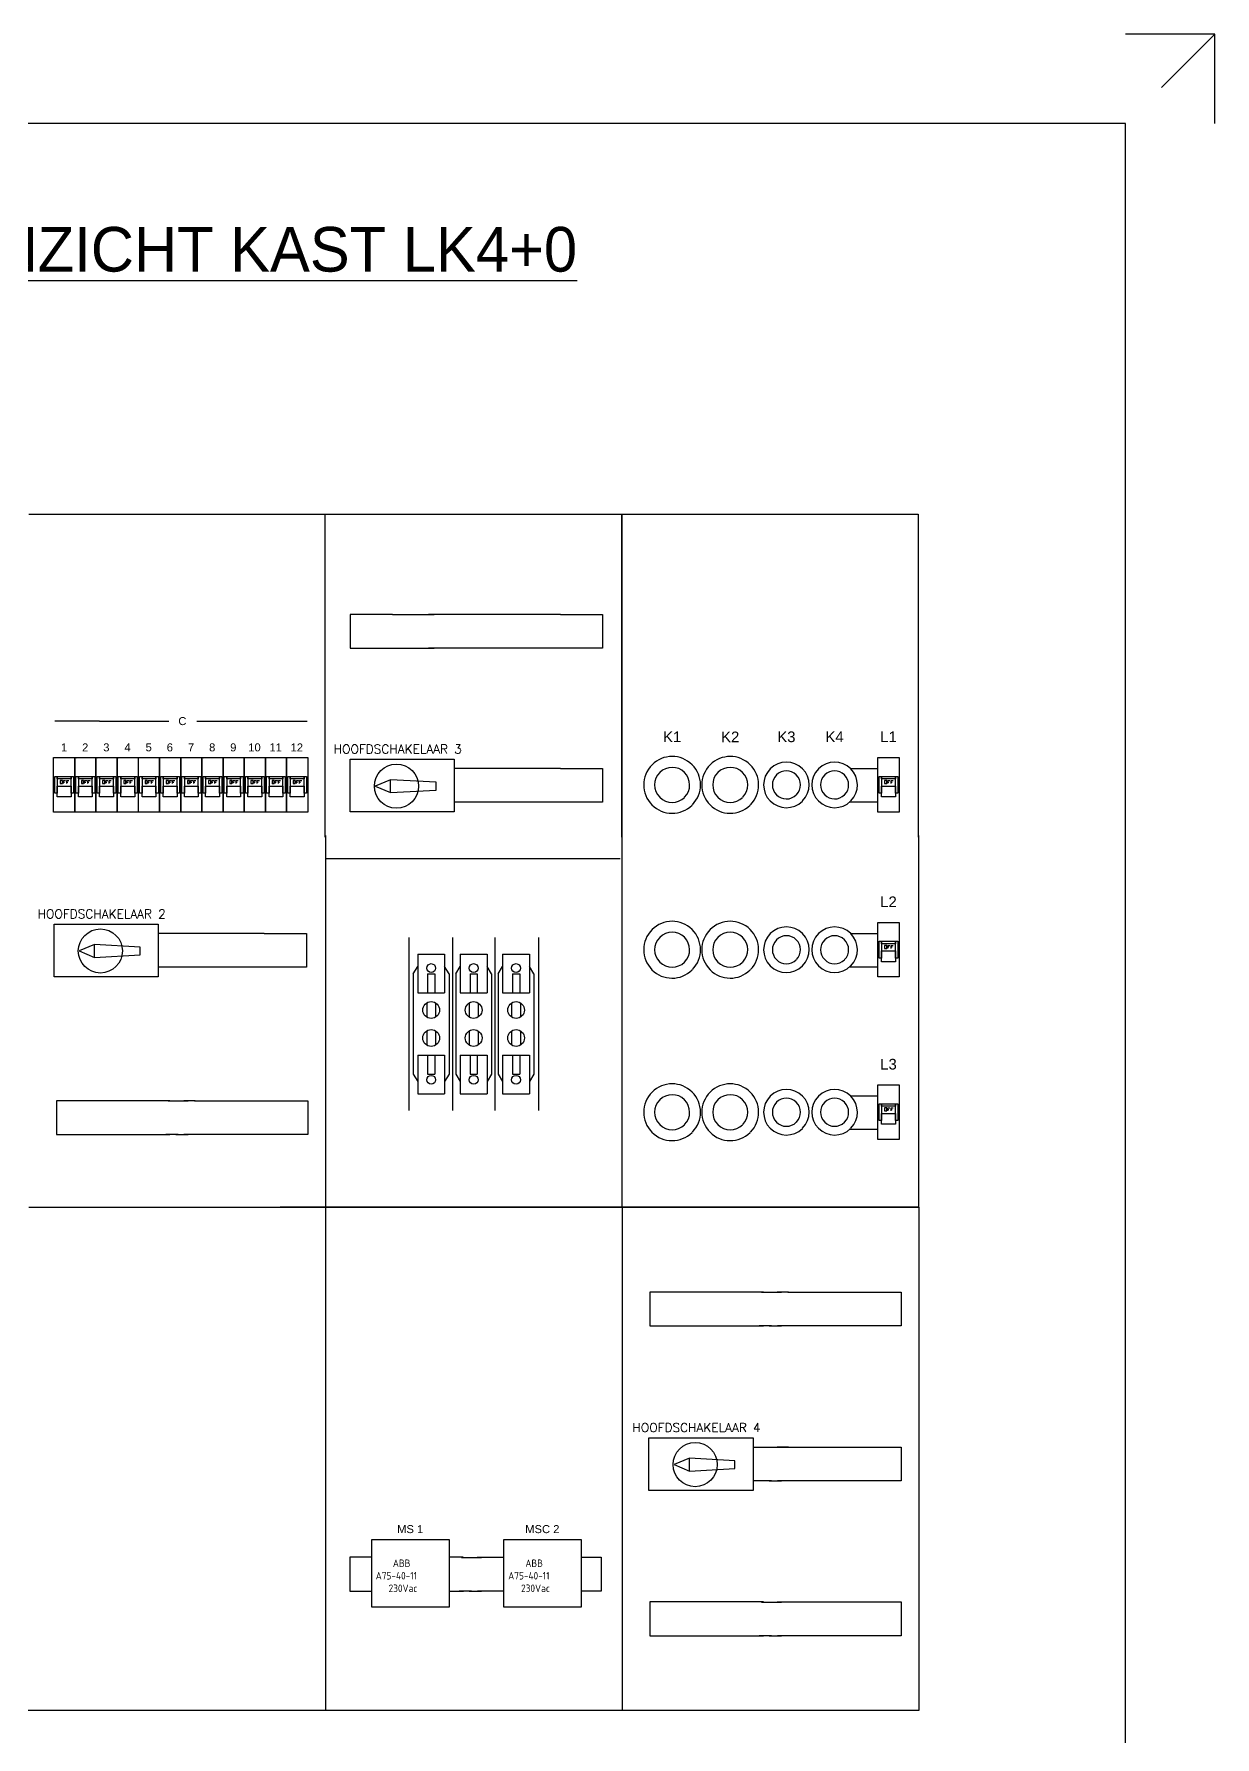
# Model space of a CAD drawing. Header units: millimetres. Extents: x 0 to 420, y 0 to 297.
# Drawn here: x 287.8 to 420, y 106.4 to 297 of the extents above; entities that cross this region are included whole.
import ezdxf
from ezdxf.enums import TextEntityAlignment as Align

# ---------------------------------------------------------------- set-up
doc = ezdxf.new("R2010")
doc.units = ezdxf.units.MM
for name, color, linetype in [('00kad018', 1, 'CONTINUOUS'), ('00kad070', 5, 'CONTINUOUS'), ('BL$2----_KADER', 7, 'CONTINUOUS'), ('KAST AANZICHT', 1, 'CONTINUOUS'), ('Kast-aanzicht', 1, 'CONTINUOUS')]:
    doc.layers.add(name, color=color, linetype=linetype)
doc.styles.add('BURO-050', font='BUROFONT.shx', dxfattribs={"height": 5})
doc.styles.add('NOOTER', font='arial.ttf')
doc.styles.add('ROMANS', font='romans', dxfattribs={"height": 2})
doc.styles.get("Standard").update_dxf_attribs({"font": 'ISOCP'})

# ---------------------------------------------------------------- blocks, each defined once
blk = doc.blocks.new('a3-windesheim-hor')
at = {"layer": '00kad018', "color": 1}
for p, q in [((420, 297), (410, 297)), ((420, 297), (414, 291)), ((420, 287), (420, 297))]:
    blk.add_line(p, q, dxfattribs=at)
at = {"layer": '00kad070', "color": 5}
for p, q in [((410, 287), (20, 287)), ((410, 10), (410, 287))]:
    blk.add_line(p, q, dxfattribs=at)

msp = doc.modelspace()

# ---------------------------------------------------------------- linework, layer by layer
at = {"layer": 'KAST AANZICHT'}
for p, q in [((287.24, 243.27), (320.42, 243.27)), ((320.42, 243.27), (353.61, 243.27)), ((320.42, 207.1), (320.42, 243.27)), ((353.61, 243.27), (353.61, 207.1)), ((353.61, 207.1), (353.61, 243.27)), ((353.61, 243.27), (386.79, 243.27)), ((386.79, 243.27), (386.79, 207.1)), ((327.93, 232.03), (332.61, 232.03)), ((336.64, 232.03), (331.96, 232.03)), ((339.64, 232.03), (334.95, 232.03)), ((342.97, 232.03), (338.28, 232.03)), ((346.73, 232.03), (342.04, 232.03)), ((327.94, 228.26), (332.61, 228.26)), ((336.63, 228.26), (331.96, 228.26)), ((339.63, 228.26), (334.95, 228.26)), ((339.97, 228.26), (335.29, 228.26)), ((342.96, 228.26), (338.28, 228.26)), ((346.72, 228.26), (342.04, 228.26)), ((295.15, 220.09), (290.15, 220.09)), ((295.15, 220.09), (302.9, 220.09)), ((306.03, 220.09), (314.15, 220.09)), ((314.15, 220.09), (318.4, 220.09)), ((339.64, 214.79), (334.95, 214.79)), ((342.97, 214.79), (338.28, 214.79)), ((346.73, 214.79), (342.04, 214.79)), ((339.63, 211.01), (334.95, 211.01)), ((342.96, 211.01), (338.28, 211.01)), ((346.72, 211.01), (342.04, 211.01)), ((320.43, 207.31), (320.43, 165.71)), ((353.62, 207.31), (353.62, 165.71)), ((386.8, 207.31), (386.8, 165.71)), ((353.43, 204.67), (320.53, 204.67)), ((306.46, 196.33), (301.78, 196.33)), ((306.49, 196.34), (301.81, 196.34)), ((309.83, 196.34), (305.14, 196.34)), ((313.59, 196.34), (308.9, 196.34)), ((306.45, 192.56), (301.78, 192.56)), ((306.48, 192.57), (301.81, 192.57)), ((309.82, 192.57), (305.14, 192.57)), ((313.58, 192.57), (308.9, 192.57)), ((302.83, 177.6), (304.1, 177.6)), ((303.8, 177.6), (305.07, 177.6)), ((305.85, 177.6), (304.58, 177.6)), ((303.95, 173.83), (302.58, 173.83)), ((303.68, 173.83), (305.06, 173.83)), ((305.97, 173.83), (304.6, 173.83)), ((287.25, 165.71), (320.43, 165.71)), ((320.43, 165.71), (315.37, 165.71)), ((353.61, 165.7), (320.42, 165.7)), ((320.43, 165.71), (320.43, 117.47)), ((320.43, 165.71), (353.62, 165.71)), ((336.89, 165.71), (331.84, 165.71)), ((353.62, 165.71), (348.56, 165.71)), ((386.79, 165.7), (353.61, 165.7)), ((353.62, 165.71), (386.8, 165.71)), ((353.64, 165.71), (353.64, 117.47)), ((386.8, 165.71), (381.74, 165.71)), ((386.87, 165.71), (386.87, 117.47)), ((369.25, 156.19), (370.52, 156.19)), ((370.23, 156.19), (371.5, 156.19)), ((372.27, 156.19), (371, 156.19)), ((320.43, 152.67), (320.43, 109.37)), ((353.64, 152.67), (353.64, 109.37)), ((386.87, 152.67), (386.87, 109.37)), ((370.38, 152.42), (369, 152.42)), ((370.11, 152.42), (371.48, 152.42)), ((372.4, 152.42), (371.02, 152.42)), ((368.3, 138.85), (371.5, 138.85)), ((369.25, 138.85), (384.89, 138.85)), ((372.27, 138.85), (371, 138.85)), ((370.38, 135.08), (368.3, 135.08)), ((370.11, 135.08), (371.48, 135.08)), ((372.4, 135.08), (371.02, 135.08)), ((335.67, 126.5), (336.94, 126.5)), ((336.65, 126.5), (337.92, 126.5)), ((338.69, 126.5), (337.42, 126.5)), ((336.8, 122.73), (335.42, 122.73)), ((336.52, 122.73), (337.9, 122.73)), ((338.81, 122.73), (337.44, 122.73)), ((369.25, 121.5), (370.52, 121.5)), ((370.23, 121.5), (371.5, 121.5)), ((372.27, 121.5), (371, 121.5)), ((370.38, 117.73), (369, 117.73)), ((370.11, 117.73), (371.48, 117.73)), ((372.4, 117.73), (371.02, 117.73)), ((320.29, 109.37), (287.11, 109.37)), ((325.83, 109.37), (297.25, 109.37)), ((353.18, 109.37), (320, 109.37)), ((369.78, 109.37), (341.21, 109.37)), ((386.41, 109.37), (353.22, 109.37)), ((386.87, 109.37), (374.43, 109.37))]:
    msp.add_line(p, q, dxfattribs=at)
at = {"layer": 'KAST AANZICHT', "ltscale": 0.451166}
for p, q in [((292.53, 215.89), (292.53, 215.89)), ((294.9, 215.89), (294.9, 215.89)), ((297.27, 215.89), (297.27, 215.89)), ((306.74, 215.89), (306.74, 215.89)), ((382.41, 215.89), (382.41, 215.89)), ((290.75, 213.46), (290.75, 213.1)), ((290.99, 213.46), (290.75, 213.46)), ((290.75, 213.1), (290.75, 213.1)), ((290.75, 213.1), (290.99, 213.1)), ((290.99, 213.1), (290.99, 213.46)), ((291.11, 213.46), (291.35, 213.46)), ((291.11, 213.1), (291.11, 213.46)), ((291.11, 213.28), (291.23, 213.28)), ((291.23, 213.28), (291.23, 213.28)), ((291.35, 213.46), (291.35, 213.46)), ((291.47, 213.46), (291.71, 213.46)), ((291.47, 213.1), (291.47, 213.46)), ((291.47, 213.28), (291.59, 213.28)), ((291.59, 213.28), (291.59, 213.28)), ((291.71, 213.46), (291.71, 213.46)), ((293.12, 213.46), (293.12, 213.1)), ((293.36, 213.46), (293.12, 213.46)), ((293.12, 213.1), (293.12, 213.1)), ((293.12, 213.1), (293.36, 213.1)), ((293.36, 213.1), (293.36, 213.46)), ((293.48, 213.46), (293.72, 213.46)), ((293.48, 213.1), (293.48, 213.46)), ((293.48, 213.28), (293.6, 213.28)), ((293.6, 213.28), (293.6, 213.28)), ((293.72, 213.46), (293.72, 213.46)), ((293.84, 213.46), (294.08, 213.46)), ((293.84, 213.1), (293.84, 213.46)), ((293.84, 213.28), (293.96, 213.28)), ((293.96, 213.28), (293.96, 213.28)), ((294.08, 213.46), (294.08, 213.46)), ((295.49, 213.46), (295.49, 213.1)), ((295.73, 213.46), (295.49, 213.46)), ((295.49, 213.1), (295.49, 213.1)), ((295.49, 213.1), (295.73, 213.1)), ((295.73, 213.1), (295.73, 213.46)), ((295.85, 213.46), (296.09, 213.46)), ((295.85, 213.1), (295.85, 213.46)), ((295.85, 213.28), (295.97, 213.28)), ((295.97, 213.28), (295.97, 213.28)), ((296.09, 213.46), (296.09, 213.46)), ((296.21, 213.46), (296.45, 213.46)), ((296.21, 213.1), (296.21, 213.46)), ((296.21, 213.28), (296.33, 213.28)), ((296.33, 213.28), (296.33, 213.28)), ((296.45, 213.46), (296.45, 213.46)), ((297.86, 213.46), (297.86, 213.1)), ((298.1, 213.46), (297.86, 213.46)), ((297.86, 213.1), (297.86, 213.1)), ((297.86, 213.1), (298.1, 213.1)), ((298.1, 213.1), (298.1, 213.46)), ((298.22, 213.46), (298.46, 213.46)), ((298.22, 213.1), (298.22, 213.46)), ((298.22, 213.28), (298.34, 213.28)), ((298.34, 213.28), (298.34, 213.28)), ((298.46, 213.46), (298.46, 213.46)), ((298.58, 213.46), (298.82, 213.46)), ((298.58, 213.1), (298.58, 213.46)), ((298.58, 213.28), (298.7, 213.28)), ((298.7, 213.28), (298.7, 213.28)), ((298.82, 213.46), (298.82, 213.46)), ((300.24, 213.46), (300.24, 213.1)), ((300.48, 213.46), (300.24, 213.46)), ((300.24, 213.1), (300.24, 213.1)), ((300.24, 213.1), (300.48, 213.1)), ((300.48, 213.1), (300.48, 213.46)), ((300.6, 213.46), (300.84, 213.46)), ((300.6, 213.1), (300.6, 213.46)), ((300.6, 213.28), (300.72, 213.28)), ((300.72, 213.28), (300.72, 213.28)), ((300.84, 213.46), (300.84, 213.46)), ((300.96, 213.46), (301.2, 213.46)), ((300.96, 213.1), (300.96, 213.46)), ((300.96, 213.28), (301.08, 213.28)), ((301.08, 213.28), (301.08, 213.28)), ((301.2, 213.46), (301.2, 213.46)), ((302.61, 213.46), (302.61, 213.1)), ((302.85, 213.46), (302.61, 213.46)), ((302.61, 213.1), (302.61, 213.1)), ((302.61, 213.1), (302.85, 213.1)), ((302.85, 213.1), (302.85, 213.46)), ((302.97, 213.46), (303.21, 213.46)), ((302.97, 213.1), (302.97, 213.46)), ((302.97, 213.28), (303.09, 213.28)), ((303.09, 213.28), (303.09, 213.28)), ((303.21, 213.46), (303.21, 213.46)), ((303.33, 213.46), (303.57, 213.46)), ((303.33, 213.1), (303.33, 213.46)), ((303.33, 213.28), (303.45, 213.28)), ((303.45, 213.28), (303.45, 213.28)), ((303.57, 213.46), (303.57, 213.46)), ((304.98, 213.46), (304.98, 213.1)), ((305.22, 213.46), (304.98, 213.46)), ((304.98, 213.1), (304.98, 213.1)), ((304.98, 213.1), (305.22, 213.1)), ((305.22, 213.1), (305.22, 213.46)), ((305.34, 213.46), (305.58, 213.46)), ((305.34, 213.1), (305.34, 213.46)), ((305.34, 213.28), (305.46, 213.28)), ((305.46, 213.28), (305.46, 213.28)), ((305.58, 213.46), (305.58, 213.46)), ((305.7, 213.46), (305.94, 213.46)), ((305.7, 213.1), (305.7, 213.46)), ((305.7, 213.28), (305.82, 213.28)), ((305.82, 213.28), (305.82, 213.28)), ((305.94, 213.46), (305.94, 213.46)), ((307.35, 213.46), (307.35, 213.1)), ((307.59, 213.46), (307.35, 213.46)), ((307.35, 213.1), (307.35, 213.1)), ((307.35, 213.1), (307.59, 213.1)), ((307.59, 213.1), (307.59, 213.46)), ((307.71, 213.46), (307.95, 213.46)), ((307.71, 213.1), (307.71, 213.46)), ((307.71, 213.28), (307.83, 213.28)), ((307.83, 213.28), (307.83, 213.28)), ((307.95, 213.46), (307.95, 213.46)), ((308.07, 213.46), (308.31, 213.46)), ((308.07, 213.1), (308.07, 213.46)), ((308.07, 213.28), (308.19, 213.28)), ((308.19, 213.28), (308.19, 213.28)), ((308.31, 213.46), (308.31, 213.46)), ((309.72, 213.46), (309.72, 213.1)), ((309.96, 213.46), (309.72, 213.46)), ((309.72, 213.1), (309.72, 213.1)), ((309.72, 213.1), (309.96, 213.1)), ((309.96, 213.1), (309.96, 213.46)), ((310.08, 213.46), (310.32, 213.46)), ((310.08, 213.1), (310.08, 213.46)), ((310.08, 213.28), (310.2, 213.28)), ((310.2, 213.28), (310.2, 213.28)), ((310.32, 213.46), (310.32, 213.46)), ((310.44, 213.46), (310.67, 213.46)), ((310.44, 213.1), (310.44, 213.46)), ((310.44, 213.28), (310.56, 213.28)), ((310.56, 213.28), (310.55, 213.28)), ((310.67, 213.46), (310.67, 213.46)), ((312.09, 213.46), (312.09, 213.1)), ((312.33, 213.46), (312.09, 213.46)), ((312.09, 213.1), (312.09, 213.1)), ((312.09, 213.1), (312.33, 213.1)), ((312.33, 213.1), (312.33, 213.46)), ((312.45, 213.46), (312.68, 213.46)), ((312.45, 213.1), (312.45, 213.46)), ((312.45, 213.28), (312.57, 213.28)), ((312.57, 213.28), (312.56, 213.28)), ((312.68, 213.46), (312.68, 213.46)), ((312.8, 213.46), (313.04, 213.46)), ((312.8, 213.1), (312.8, 213.46)), ((312.8, 213.28), (312.92, 213.28)), ((312.92, 213.28), (312.92, 213.28)), ((313.04, 213.46), (313.04, 213.46)), ((314.46, 213.1), (314.45, 213.1)), ((314.46, 213.46), (314.46, 213.1)), ((314.69, 213.46), (314.46, 213.46)), ((314.46, 213.1), (314.69, 213.1)), ((314.69, 213.1), (314.69, 213.46)), ((314.81, 213.46), (315.05, 213.46)), ((314.81, 213.1), (314.81, 213.46)), ((314.81, 213.28), (314.93, 213.28)), ((314.93, 213.28), (314.93, 213.28)), ((315.05, 213.46), (315.05, 213.46)), ((315.17, 213.46), (315.41, 213.46)), ((315.17, 213.1), (315.17, 213.46)), ((315.17, 213.28), (315.29, 213.28)), ((315.29, 213.28), (315.29, 213.28)), ((315.41, 213.46), (315.41, 213.46)), ((316.82, 213.46), (316.82, 213.1)), ((317.06, 213.46), (316.82, 213.46)), ((316.82, 213.1), (316.82, 213.1)), ((316.82, 213.1), (317.06, 213.1)), ((317.06, 213.1), (317.06, 213.46)), ((317.18, 213.46), (317.42, 213.46)), ((317.18, 213.1), (317.18, 213.46)), ((317.18, 213.28), (317.3, 213.28)), ((317.3, 213.28), (317.3, 213.28)), ((317.42, 213.46), (317.42, 213.46)), ((317.54, 213.46), (317.78, 213.46)), ((317.54, 213.1), (317.54, 213.46)), ((317.54, 213.28), (317.66, 213.28)), ((317.66, 213.28), (317.66, 213.28)), ((317.78, 213.46), (317.78, 213.46)), ((383.02, 213.46), (383.02, 213.1)), ((383.26, 213.46), (383.02, 213.46)), ((383.02, 213.1), (383.02, 213.1)), ((383.02, 213.1), (383.26, 213.1)), ((383.26, 213.1), (383.26, 213.46)), ((383.38, 213.46), (383.62, 213.46)), ((383.38, 213.1), (383.38, 213.46)), ((383.38, 213.28), (383.5, 213.28)), ((383.5, 213.28), (383.5, 213.28)), ((383.62, 213.46), (383.62, 213.46)), ((383.74, 213.46), (383.98, 213.46)), ((383.74, 213.1), (383.74, 213.46)), ((383.74, 213.28), (383.86, 213.28)), ((383.86, 213.28), (383.86, 213.28)), ((383.98, 213.46), (383.98, 213.46)), ((382.41, 197.44), (382.41, 197.44)), ((383.02, 195), (383.02, 194.64)), ((383.26, 195), (383.02, 195)), ((383.02, 194.64), (383.02, 194.64)), ((383.02, 194.64), (383.26, 194.64)), ((383.26, 194.64), (383.26, 195)), ((383.38, 195), (383.62, 195)), ((383.38, 194.64), (383.38, 195)), ((383.38, 194.82), (383.5, 194.82)), ((383.5, 194.82), (383.5, 194.82)), ((383.62, 195), (383.62, 195)), ((383.74, 195), (383.98, 195)), ((383.74, 194.64), (383.74, 195)), ((383.74, 194.82), (383.86, 194.82)), ((383.86, 194.82), (383.86, 194.82)), ((383.98, 195), (383.98, 195)), ((383.02, 176.82), (383.02, 176.46)), ((383.26, 176.82), (383.02, 176.82)), ((383.02, 176.46), (383.02, 176.46)), ((383.02, 176.46), (383.26, 176.46)), ((383.26, 176.46), (383.26, 176.82)), ((383.38, 176.82), (383.62, 176.82)), ((383.38, 176.46), (383.38, 176.82)), ((383.38, 176.64), (383.5, 176.64)), ((383.5, 176.64), (383.5, 176.64)), ((383.62, 176.82), (383.62, 176.82)), ((383.74, 176.82), (383.98, 176.82)), ((383.74, 176.46), (383.74, 176.82)), ((383.74, 176.64), (383.86, 176.64)), ((383.86, 176.64), (383.86, 176.64)), ((383.98, 176.82), (383.98, 176.82))]:
    msp.add_line(p, q, dxfattribs=at)
at = {"layer": 'KAST AANZICHT', "linetype": 'Continuous'}
for p, q in [((329.77, 195.88), (329.77, 176.51)), ((334.65, 195.88), (334.65, 176.51)), ((339.4, 195.88), (339.4, 176.51)), ((344.27, 195.88), (344.27, 176.51)), ((330.27, 191.82), (330.77, 192.63)), ((330.77, 194.01), (333.77, 194.01)), ((330.77, 194.01), (330.77, 189.7)), ((333.77, 194.01), (333.77, 189.7)), ((334.27, 191.82), (333.77, 192.63)), ((335.02, 191.82), (335.52, 192.63)), ((335.52, 194.01), (338.52, 194.01)), ((335.52, 194.01), (335.52, 189.7)), ((338.52, 194.01), (338.52, 189.7)), ((339.02, 191.82), (338.52, 192.63)), ((339.77, 191.82), (340.27, 192.63)), ((340.27, 194.01), (343.27, 194.01)), ((340.27, 194.01), (340.27, 189.7)), ((343.27, 194.01), (343.27, 189.7)), ((343.77, 191.82), (343.27, 192.63)), ((330.27, 191.82), (330.27, 180.57)), ((331.87, 191.82), (332.68, 191.82)), ((331.87, 191.82), (331.87, 189.7)), ((332.68, 191.82), (332.68, 189.7)), ((334.27, 191.82), (334.27, 180.57)), ((335.02, 191.82), (335.02, 180.57)), ((336.62, 191.82), (337.43, 191.82)), ((336.62, 191.82), (336.62, 189.7)), ((337.43, 191.82), (337.43, 189.7)), ((339.02, 191.82), (339.02, 180.57)), ((339.77, 191.82), (339.77, 180.57)), ((341.37, 191.82), (342.18, 191.82)), ((341.37, 191.82), (341.37, 189.7)), ((342.18, 191.82), (342.18, 189.7)), ((343.77, 191.82), (343.77, 180.57)), ((330.77, 189.7), (333.77, 189.7)), ((335.52, 189.7), (338.52, 189.7)), ((340.27, 189.7), (343.27, 189.7)), ((331.77, 188.51), (331.77, 187.01)), ((332.77, 188.51), (332.77, 187.01)), ((336.52, 188.51), (336.52, 187.01)), ((337.52, 188.51), (337.52, 187.01)), ((341.27, 188.51), (341.27, 187.01)), ((342.27, 188.51), (342.27, 187.01)), ((331.77, 185.38), (331.77, 183.88)), ((332.77, 185.38), (332.77, 183.88)), ((336.52, 185.38), (336.52, 183.88)), ((337.52, 185.38), (337.52, 183.88)), ((341.27, 185.38), (341.27, 183.88)), ((342.27, 185.38), (342.27, 183.88)), ((330.77, 182.7), (330.77, 178.38)), ((330.77, 182.7), (333.77, 182.7)), ((331.87, 182.7), (331.87, 180.57)), ((332.68, 182.7), (332.68, 180.57)), ((333.77, 182.7), (333.77, 178.38)), ((335.52, 182.7), (335.52, 178.38)), ((335.52, 182.7), (338.52, 182.7)), ((336.62, 182.7), (336.62, 180.57)), ((337.43, 182.7), (337.43, 180.57)), ((338.52, 182.7), (338.52, 178.38)), ((340.27, 182.7), (340.27, 178.38)), ((340.27, 182.7), (343.27, 182.7)), ((341.37, 182.7), (341.37, 180.57)), ((342.18, 182.7), (342.18, 180.57)), ((343.27, 182.7), (343.27, 178.38)), ((330.27, 180.57), (330.77, 179.76)), ((331.87, 180.57), (332.68, 180.57)), ((334.27, 180.57), (333.77, 179.76)), ((335.02, 180.57), (335.52, 179.76)), ((336.62, 180.57), (337.43, 180.57)), ((339.02, 180.57), (338.52, 179.76)), ((339.77, 180.57), (340.27, 179.76)), ((341.37, 180.57), (342.18, 180.57)), ((343.77, 180.57), (343.27, 179.76)), ((330.77, 178.38), (333.77, 178.38)), ((335.52, 178.38), (338.52, 178.38)), ((340.27, 178.38), (343.27, 178.38))]:
    msp.add_line(p, q, dxfattribs=at)
at = {"layer": 'KAST AANZICHT'}
for points in [[(327.93, 232.03), (323.2, 232.03), (323.2, 228.26), (327.94, 228.26)], [(346.73, 232.03), (351.46, 232.03), (351.46, 228.26), (346.72, 228.26)], [(346.73, 214.79), (351.46, 214.79), (351.46, 211.01), (346.72, 211.01)], [(379.2, 214.79), (382.26, 214.79)], [(379.87, 214.79), (382.26, 214.79)], [(382.26, 211.01), (379.07, 211.01)], [(382.26, 211.01), (379.86, 211.01)], [(313.59, 196.34), (318.31, 196.34), (318.31, 192.57), (313.58, 192.57)], [(379.2, 196.33), (382.26, 196.33)], [(379.87, 196.33), (382.26, 196.33)], [(382.26, 192.56), (379.07, 192.56)], [(382.26, 192.56), (379.86, 192.56)], [(303.02, 177.6), (290.33, 177.6), (290.33, 173.82), (303.03, 173.82)], [(305.78, 177.6), (318.47, 177.6), (318.47, 173.82), (305.77, 173.82)], [(379.2, 178.15), (382.26, 178.15)], [(382.26, 174.38), (379.07, 174.38)], [(369.45, 156.19), (356.75, 156.19), (356.75, 152.42), (369.46, 152.42)], [(372.2, 156.19), (384.89, 156.19), (384.89, 152.42), (372.19, 152.42)], [(372.2, 138.85), (384.89, 138.85), (384.89, 135.08), (372.19, 135.08)], [(325.61, 126.51), (323.17, 126.51), (323.17, 122.73), (325.61, 122.73)], [(335.86, 126.51), (334.27, 126.51)], [(338.62, 126.51), (340.4, 126.51)], [(349.06, 126.51), (351.31, 126.51), (351.31, 122.73), (349.06, 122.73)], [(334.27, 122.73), (335.87, 122.73)], [(340.4, 122.73), (338.61, 122.73)], [(369.45, 121.51), (356.75, 121.51), (356.75, 117.73), (369.46, 117.73)], [(372.2, 121.51), (384.89, 121.51), (384.89, 117.73), (372.19, 117.73)]]:
    msp.add_lwpolyline(points, dxfattribs=at)
at = {"layer": 'KAST AANZICHT', "ltscale": 0.451166}
for points in [[(290.01, 209.92), (290.01, 216.01), (292.38, 216.01), (292.38, 209.92)], [(292.38, 209.92), (292.38, 216.01), (294.75, 216.01), (294.75, 209.92)], [(294.75, 209.92), (294.75, 216.01), (297.12, 216.01), (297.12, 209.92)], [(297.12, 209.92), (297.12, 216.01), (299.48, 216.01), (299.48, 209.92)], [(299.5, 209.92), (299.5, 216.01), (301.87, 216.01), (301.87, 209.92)], [(301.87, 209.92), (301.87, 216.01), (304.24, 216.01), (304.24, 209.92)], [(304.24, 209.92), (304.24, 216.01), (306.6, 216.01), (306.6, 209.92)], [(306.6, 209.92), (306.6, 216.01), (308.97, 216.01), (308.97, 209.92)], [(308.97, 209.92), (308.97, 216.01), (311.34, 216.01), (311.34, 209.92)], [(311.34, 209.92), (311.34, 216.01), (313.71, 216.01), (313.71, 209.92)], [(313.71, 209.92), (313.71, 216.01), (316.08, 216.01), (316.08, 209.92)], [(316.08, 209.92), (316.08, 216.01), (318.45, 216.01), (318.45, 209.92)], [(382.28, 209.92), (382.28, 216.01), (384.64, 216.01), (384.64, 209.92)], [(290.14, 212.02), (290.14, 213.91), (290.42, 213.91), (290.42, 212.02)], [(290.42, 213.64), (290.42, 213.91), (291.97, 213.91), (291.97, 213.64)], [(291.97, 212.02), (291.97, 213.91), (292.24, 213.91), (292.24, 212.02)], [(292.51, 212.02), (292.51, 213.91), (292.78, 213.91), (292.78, 212.02)], [(292.78, 213.64), (292.78, 213.91), (294.34, 213.91), (294.34, 213.64)], [(294.34, 212.02), (294.34, 213.91), (294.61, 213.91), (294.61, 212.02)], [(294.88, 212.02), (294.88, 213.91), (295.15, 213.91), (295.15, 212.02)], [(295.15, 213.64), (295.15, 213.91), (296.71, 213.91), (296.71, 213.64)], [(296.71, 212.02), (296.71, 213.91), (296.98, 213.91), (296.98, 212.02)], [(297.25, 212.02), (297.25, 213.91), (297.52, 213.91), (297.52, 212.02)], [(297.52, 213.64), (297.52, 213.91), (299.08, 213.91), (299.08, 213.64)], [(299.08, 212.02), (299.08, 213.91), (299.35, 213.91), (299.35, 212.02)], [(299.63, 212.02), (299.63, 213.91), (299.9, 213.91), (299.9, 212.02)], [(299.9, 213.64), (299.9, 213.91), (301.46, 213.91), (301.46, 213.64)], [(301.46, 212.02), (301.46, 213.91), (301.73, 213.91), (301.73, 212.02)], [(302, 212.02), (302, 213.91), (302.27, 213.91), (302.27, 212.02)], [(302.27, 213.64), (302.27, 213.91), (303.83, 213.91), (303.83, 213.64)], [(303.83, 212.02), (303.83, 213.91), (304.1, 213.91), (304.1, 212.02)], [(304.37, 212.02), (304.37, 213.91), (304.64, 213.91), (304.64, 212.02)], [(304.64, 213.64), (304.64, 213.91), (306.2, 213.91), (306.2, 213.64)], [(306.2, 212.02), (306.2, 213.91), (306.47, 213.91), (306.47, 212.02)], [(306.74, 212.02), (306.74, 213.91), (307.01, 213.91), (307.01, 212.02)], [(307.01, 213.64), (307.01, 213.91), (308.57, 213.91), (308.57, 213.64)], [(308.57, 212.02), (308.57, 213.91), (308.84, 213.91), (308.84, 212.02)], [(309.11, 212.02), (309.11, 213.91), (309.38, 213.91), (309.38, 212.02)], [(309.38, 213.64), (309.38, 213.91), (310.94, 213.91), (310.94, 213.64)], [(310.94, 212.02), (310.94, 213.91), (311.21, 213.91), (311.21, 212.02)], [(311.48, 212.02), (311.48, 213.91), (311.75, 213.91), (311.75, 212.02)], [(311.75, 213.64), (311.75, 213.91), (313.3, 213.91), (313.3, 213.64)], [(313.3, 212.02), (313.3, 213.91), (313.58, 213.91), (313.58, 212.02)], [(313.85, 212.02), (313.85, 213.91), (314.12, 213.91), (314.12, 212.02)], [(314.12, 213.64), (314.12, 213.91), (315.67, 213.91), (315.67, 213.64)], [(315.67, 212.02), (315.67, 213.91), (315.94, 213.91), (315.94, 212.02)], [(316.21, 212.02), (316.21, 213.91), (316.49, 213.91), (316.49, 212.02)], [(316.49, 213.64), (316.49, 213.91), (318.04, 213.91), (318.04, 213.64)], [(318.04, 212.02), (318.04, 213.91), (318.31, 213.91), (318.31, 212.02)], [(382.41, 212.02), (382.41, 213.91), (382.68, 213.91), (382.68, 212.02)], [(382.68, 213.64), (382.68, 213.91), (384.24, 213.91), (384.24, 213.64)], [(384.24, 212.02), (384.24, 213.91), (384.51, 213.91), (384.51, 212.02)], [(290.42, 211.61), (290.42, 212.83), (291.97, 212.83), (291.97, 211.61)], [(292.78, 211.61), (292.78, 212.83), (294.34, 212.83), (294.34, 211.61)], [(295.15, 211.61), (295.15, 212.83), (296.71, 212.83), (296.71, 211.61)], [(297.52, 211.61), (297.52, 212.83), (299.08, 212.83), (299.08, 211.61)], [(299.9, 211.61), (299.9, 212.83), (301.46, 212.83), (301.46, 211.61)], [(302.27, 211.61), (302.27, 212.83), (303.83, 212.83), (303.83, 211.61)], [(304.64, 211.61), (304.64, 212.83), (306.2, 212.83), (306.2, 211.61)], [(307.01, 211.61), (307.01, 212.83), (308.57, 212.83), (308.57, 211.61)], [(309.38, 211.61), (309.38, 212.83), (310.94, 212.83), (310.94, 211.61)], [(311.75, 211.61), (311.75, 212.83), (313.3, 212.83), (313.3, 211.61)], [(314.12, 211.61), (314.12, 212.83), (315.67, 212.83), (315.67, 211.61)], [(316.49, 211.61), (316.49, 212.83), (318.04, 212.83), (318.04, 211.61)], [(382.68, 211.61), (382.68, 212.83), (384.24, 212.83), (384.24, 211.61)], [(382.28, 191.46), (382.28, 197.55), (384.64, 197.55), (384.64, 191.46)], [(382.41, 193.56), (382.41, 195.45), (382.68, 195.45), (382.68, 193.56)], [(382.68, 195.18), (382.68, 195.45), (384.24, 195.45), (384.24, 195.18)], [(384.24, 193.56), (384.24, 195.45), (384.51, 195.45), (384.51, 193.56)], [(382.68, 193.15), (382.68, 194.37), (384.24, 194.37), (384.24, 193.15)], [(382.28, 173.28), (382.28, 179.37), (384.64, 179.37), (384.64, 173.28)], [(382.41, 175.38), (382.41, 177.27), (382.68, 177.27), (382.68, 175.38)], [(382.68, 177), (382.68, 177.27), (384.24, 177.27), (384.24, 177)], [(384.24, 175.38), (384.24, 177.27), (384.51, 177.27), (384.51, 175.38)], [(382.68, 174.97), (382.68, 176.19), (384.24, 176.19), (384.24, 174.97)]]:
    msp.add_lwpolyline(points, close=True, dxfattribs=at)
at = {"layer": 'KAST AANZICHT', "linetype": 'Continuous', "ltscale": 0.54}
for points in [[(323.2, 215.83), (334.86, 215.83), (334.86, 209.93), (323.2, 209.93), (323.2, 215.83)], [(326.01, 212.82), (327.73, 212.1), (332.83, 212.38), (332.83, 213.25), (327.73, 213.54), (326.01, 212.82)], [(327.73, 212.1), (327.73, 213.54)], [(290.06, 197.38), (301.71, 197.38), (301.71, 191.49), (290.06, 191.49), (290.06, 197.38)], [(292.87, 194.37), (294.59, 193.65), (299.69, 193.93), (299.69, 194.81), (294.59, 195.09), (292.87, 194.37)], [(294.59, 193.65), (294.59, 195.09)], [(356.64, 139.89), (368.3, 139.89), (368.3, 134), (356.64, 134), (356.64, 139.89)], [(359.45, 136.88), (361.17, 136.16), (366.27, 136.44), (366.27, 137.32), (361.17, 137.6), (359.45, 136.88)], [(361.17, 136.16), (361.17, 137.6)]]:
    msp.add_lwpolyline(points, dxfattribs=at)
at = {"layer": 'KAST AANZICHT'}
for points in [[(325.61, 128.5), (334.27, 128.5), (334.27, 120.94), (325.61, 120.94)], [(340.4, 128.5), (349.06, 128.5), (349.06, 120.94), (340.4, 120.94)]]:
    msp.add_lwpolyline(points, close=True, dxfattribs=at)
at = {"layer": 'KAST AANZICHT', "ltscale": 0.54}
for centre in [(328.38, 212.82), (295.24, 194.37), (361.82, 136.88)]:
    msp.add_circle(centre, 2.47, dxfattribs=at)
at = {"layer": 'KAST AANZICHT', "linetype": 'Continuous'}
for centre, radius in [((332.27, 192.45), 0.5), ((337.02, 192.45), 0.5), ((341.77, 192.45), 0.5), ((332.27, 187.76), 0.938), ((337.02, 187.76), 0.938), ((341.77, 187.76), 0.938), ((332.27, 184.63), 0.938), ((337.02, 184.63), 0.938), ((341.77, 184.63), 0.938), ((332.27, 179.95), 0.5), ((337.02, 179.95), 0.5), ((341.77, 179.95), 0.5)]:
    msp.add_circle(centre, radius, dxfattribs=at)
for centre, radius, start, end in [((359.24, 212.96), 3.18, 315.4999, 314.5495), ((365.74, 212.96), 3.18, 315.4999, 314.5495), ((372.03, 212.96), 2.55, 315.4999, 314.5495), ((377.43, 212.96), 2.55, 315.4999, 314.5495), ((359.24, 212.96), 1.96, 315.4269, 314.6462), ((365.74, 212.96), 1.96, 315.4269, 314.6462), ((372.03, 212.96), 1.57, 315.4269, 314.6462), ((377.43, 212.96), 1.57, 315.4269, 314.6462), ((359.24, 194.51), 3.18, 315.4999, 314.5495), ((359.24, 194.51), 1.96, 315.4269, 314.6462), ((365.74, 194.51), 3.18, 315.4999, 314.5495), ((365.74, 194.51), 1.96, 315.4269, 314.6462), ((372.03, 194.51), 2.55, 315.4999, 314.5495), ((377.43, 194.51), 2.55, 315.4999, 314.5495), ((372.03, 194.51), 1.57, 315.4269, 314.6462), ((377.43, 194.51), 1.57, 315.4269, 314.6462), ((359.24, 176.32), 3.18, 315.4999, 314.5495), ((365.74, 176.32), 3.18, 315.4999, 314.5495), ((359.24, 176.32), 1.96, 315.4269, 314.6462), ((365.74, 176.32), 1.96, 315.4269, 314.6462), ((372.03, 176.32), 2.55, 315.4999, 314.5495), ((372.03, 176.32), 1.57, 315.4269, 314.6462), ((377.43, 176.32), 2.55, 315.4999, 314.5495), ((377.43, 176.32), 1.57, 315.4269, 314.6462)]:
    msp.add_arc(centre, radius, start, end, dxfattribs=at)

# ---------------------------------------------------------------- block references
at = {"layer": 'BL$2----_KADER'}
msp.add_blockref('a3-windesheim-hor', (0, 0), dxfattribs=at)

# ---------------------------------------------------------------- texts
at = {"layer": 'KAST AANZICHT', "style": 'NOOTER'}
for s, height, p in [('C', 0.896, (304.42, 220.1)), ('1', 0.896, (291.18, 217.16)), ('2', 0.896, (293.54, 217.16)), ('3', 0.896, (295.91, 217.16)), ('4', 0.896, (298.28, 217.16)), ('5', 0.896, (300.65, 217.16)), ('6', 0.896, (303.02, 217.16)), ('7', 0.896, (305.39, 217.16)), ('8', 0.896, (307.76, 217.16)), ('9', 0.896, (310.12, 217.16)), ('10', 0.896, (312.49, 217.16)), ('11', 0.896, (314.86, 217.16)), ('12', 0.896, (317.23, 217.16)), ('K1', 1.194, (359.24, 218.34)), ('K2', 1.194, (365.74, 218.34)), ('K3', 1.194, (372.03, 218.34)), ('K4', 1.194, (377.42, 218.34)), ('L1', 1.194, (383.46, 218.34)), ('L2', 1.194, (383.46, 199.88)), ('L3', 1.194, (383.46, 181.7)), ('MS 1', 0.896, (329.92, 129.66)), ('MSC 2', 0.896, (344.71, 129.66))]:
    msp.add_text(s, height=height, dxfattribs=at).set_placement(p, align=Align.MIDDLE)
at = {"layer": 'KAST AANZICHT', "style": 'ROMANS'}
for s, p in [('HOOFDSCHAKELAAR 3', (321.36, 216.47)), ('HOOFDSCHAKELAAR 2', (288.22, 198.02)), ('HOOFDSCHAKELAAR 4', (354.8, 140.53))]:
    msp.add_text(s, height=0.9957, dxfattribs=at).set_placement(p)
at = {"layer": 'KAST AANZICHT', "char_height": 0.84, "attachment_point": 1}
for insert in [(326.06, 126.26), (340.89, 126.26)]:
    msp.add_mtext('    ABB    \\PA75-40-11  \\P   230Vac', dxfattribs=dict(at, insert=insert))
at = {"layer": 'Kast-aanzicht', "color": 4, "style": 'BURO-050'}
msp.add_text('%%UAANZICHT KAST LK4+0', height=5, dxfattribs=at).set_placement((274.48, 270.41))

doc.saveas('drawing.dxf')
